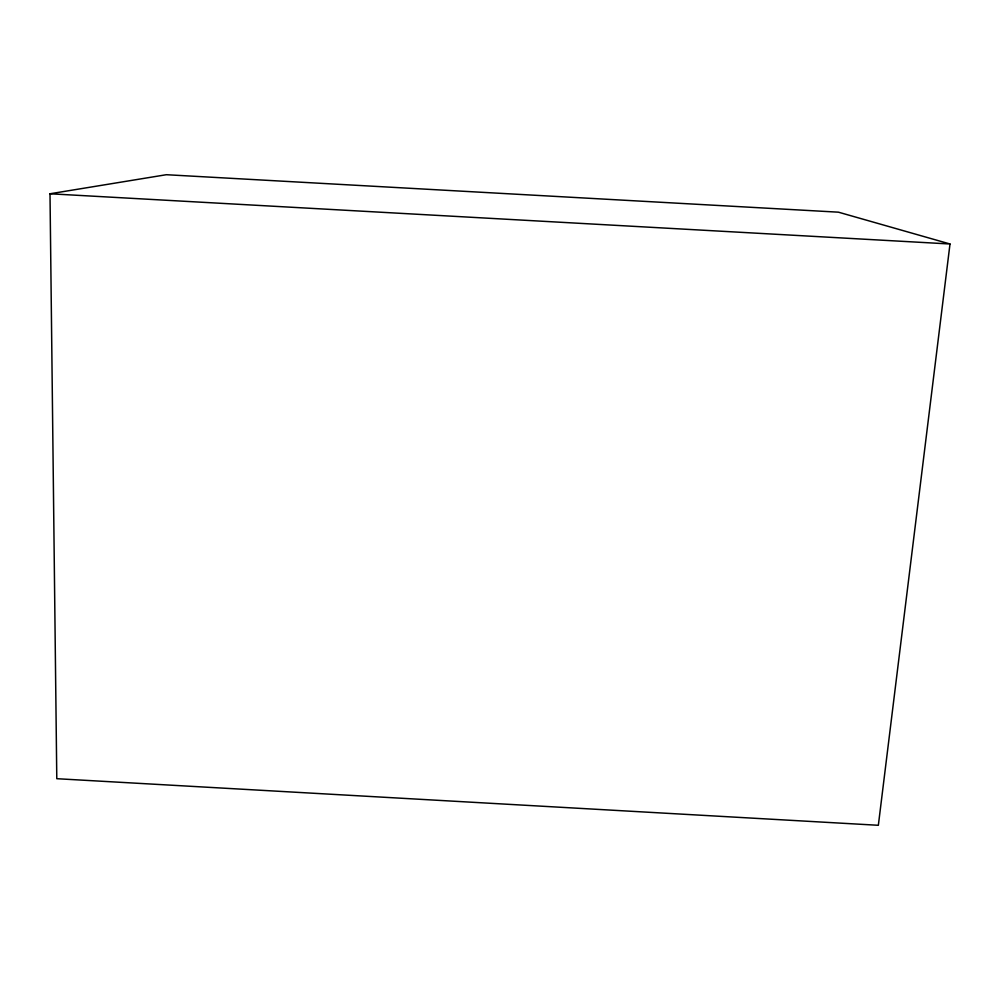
<?xml version="1.0" encoding="UTF-8"?>
<svg xmlns="http://www.w3.org/2000/svg" width="1000" height="1000" viewBox="0 0 1000 1000"><rect width="100%" height="100%" fill="white"/><g stroke="black" fill="none" stroke-linecap="round" stroke-linejoin="round"><path stroke-width="1.5" d="M950 243.988L878.35 825.288L56.788 778.7L50 193.775L166.35 174.713L838.425 212.175L950 243.988L50 193.775"/></g></svg>
